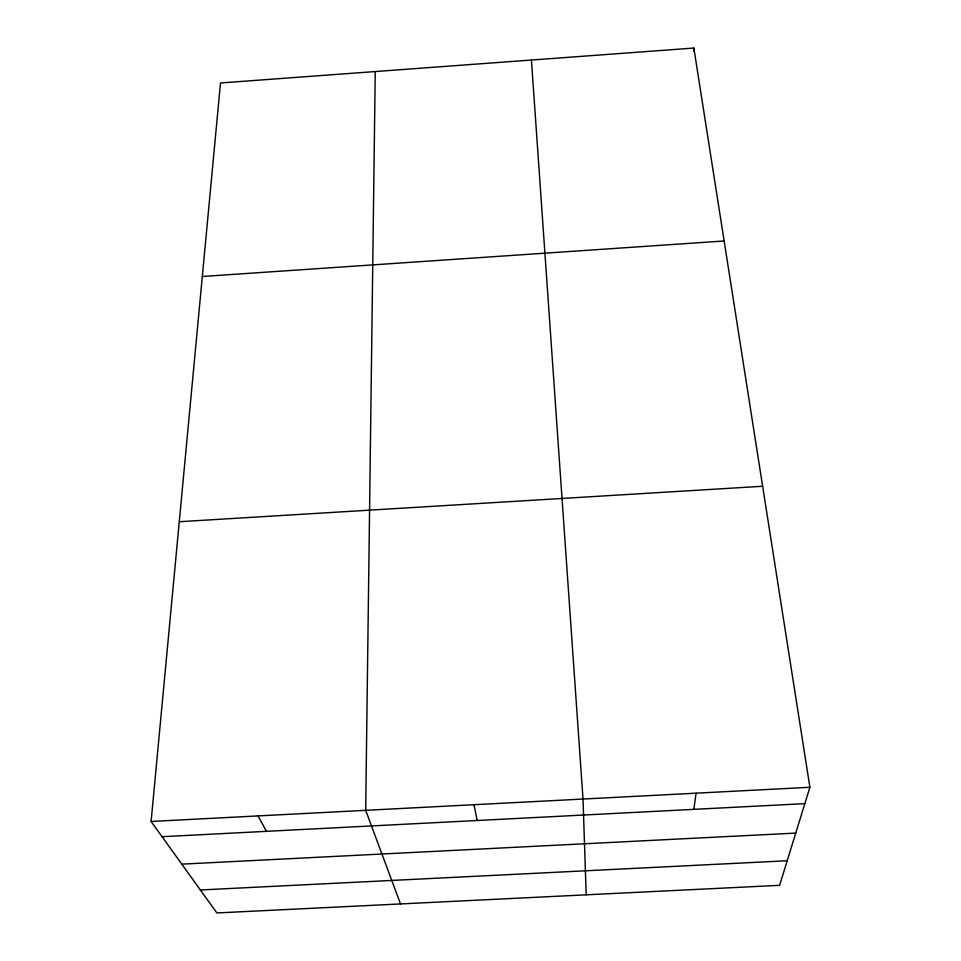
<?xml version="1.0" encoding="UTF-8"?>
<svg xmlns="http://www.w3.org/2000/svg" width="961" height="961" viewBox="0 0 961 961"><rect width="100%" height="100%" fill="white"/><g stroke="black" fill="none" stroke-linecap="round" stroke-linejoin="round"><path stroke-width="1.44" d="M375.246 71.558L365.685 810.327L400.521 903.941M693.674 50.993L693.854 48.05L220.501 82.97L151.105 821.463L216.874 912.95L779.611 885.333L809.895 787.275L693.854 48.05M693.83 809.354L696.076 793.173M202.327 276.492L724.138 240.983M179.275 521.727L762.65 486.266M151.105 821.463L809.895 787.275M162.061 836.707L804.837 803.648M181.785 864.143L795.744 833.091M200.356 889.97L787.203 860.756M258.053 815.913L266.449 831.337M474.001 804.705L477.185 820.502M531.433 60.038L583.015 799.047L586.186 894.823"/></g></svg>
